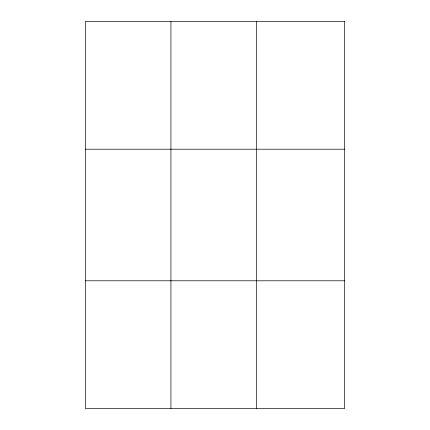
<?xml version="1.0" encoding="UTF-8"?>
<svg xmlns="http://www.w3.org/2000/svg" width="430" height="430" viewBox="0 0 430 430"><rect width="100%" height="100%" fill="white"/><g stroke="black" fill="none" stroke-linecap="round" stroke-linejoin="round"><path stroke-width="0.64" d="M170.925 21.5L170.925 408.5M256.484 21.5L256.484 408.5M85.36 149.21L344.64 149.21M85.36 280.79L344.64 280.79M344.64 21.5L344.64 408.5L85.36 408.5L85.36 21.5L344.64 21.5"/></g></svg>
